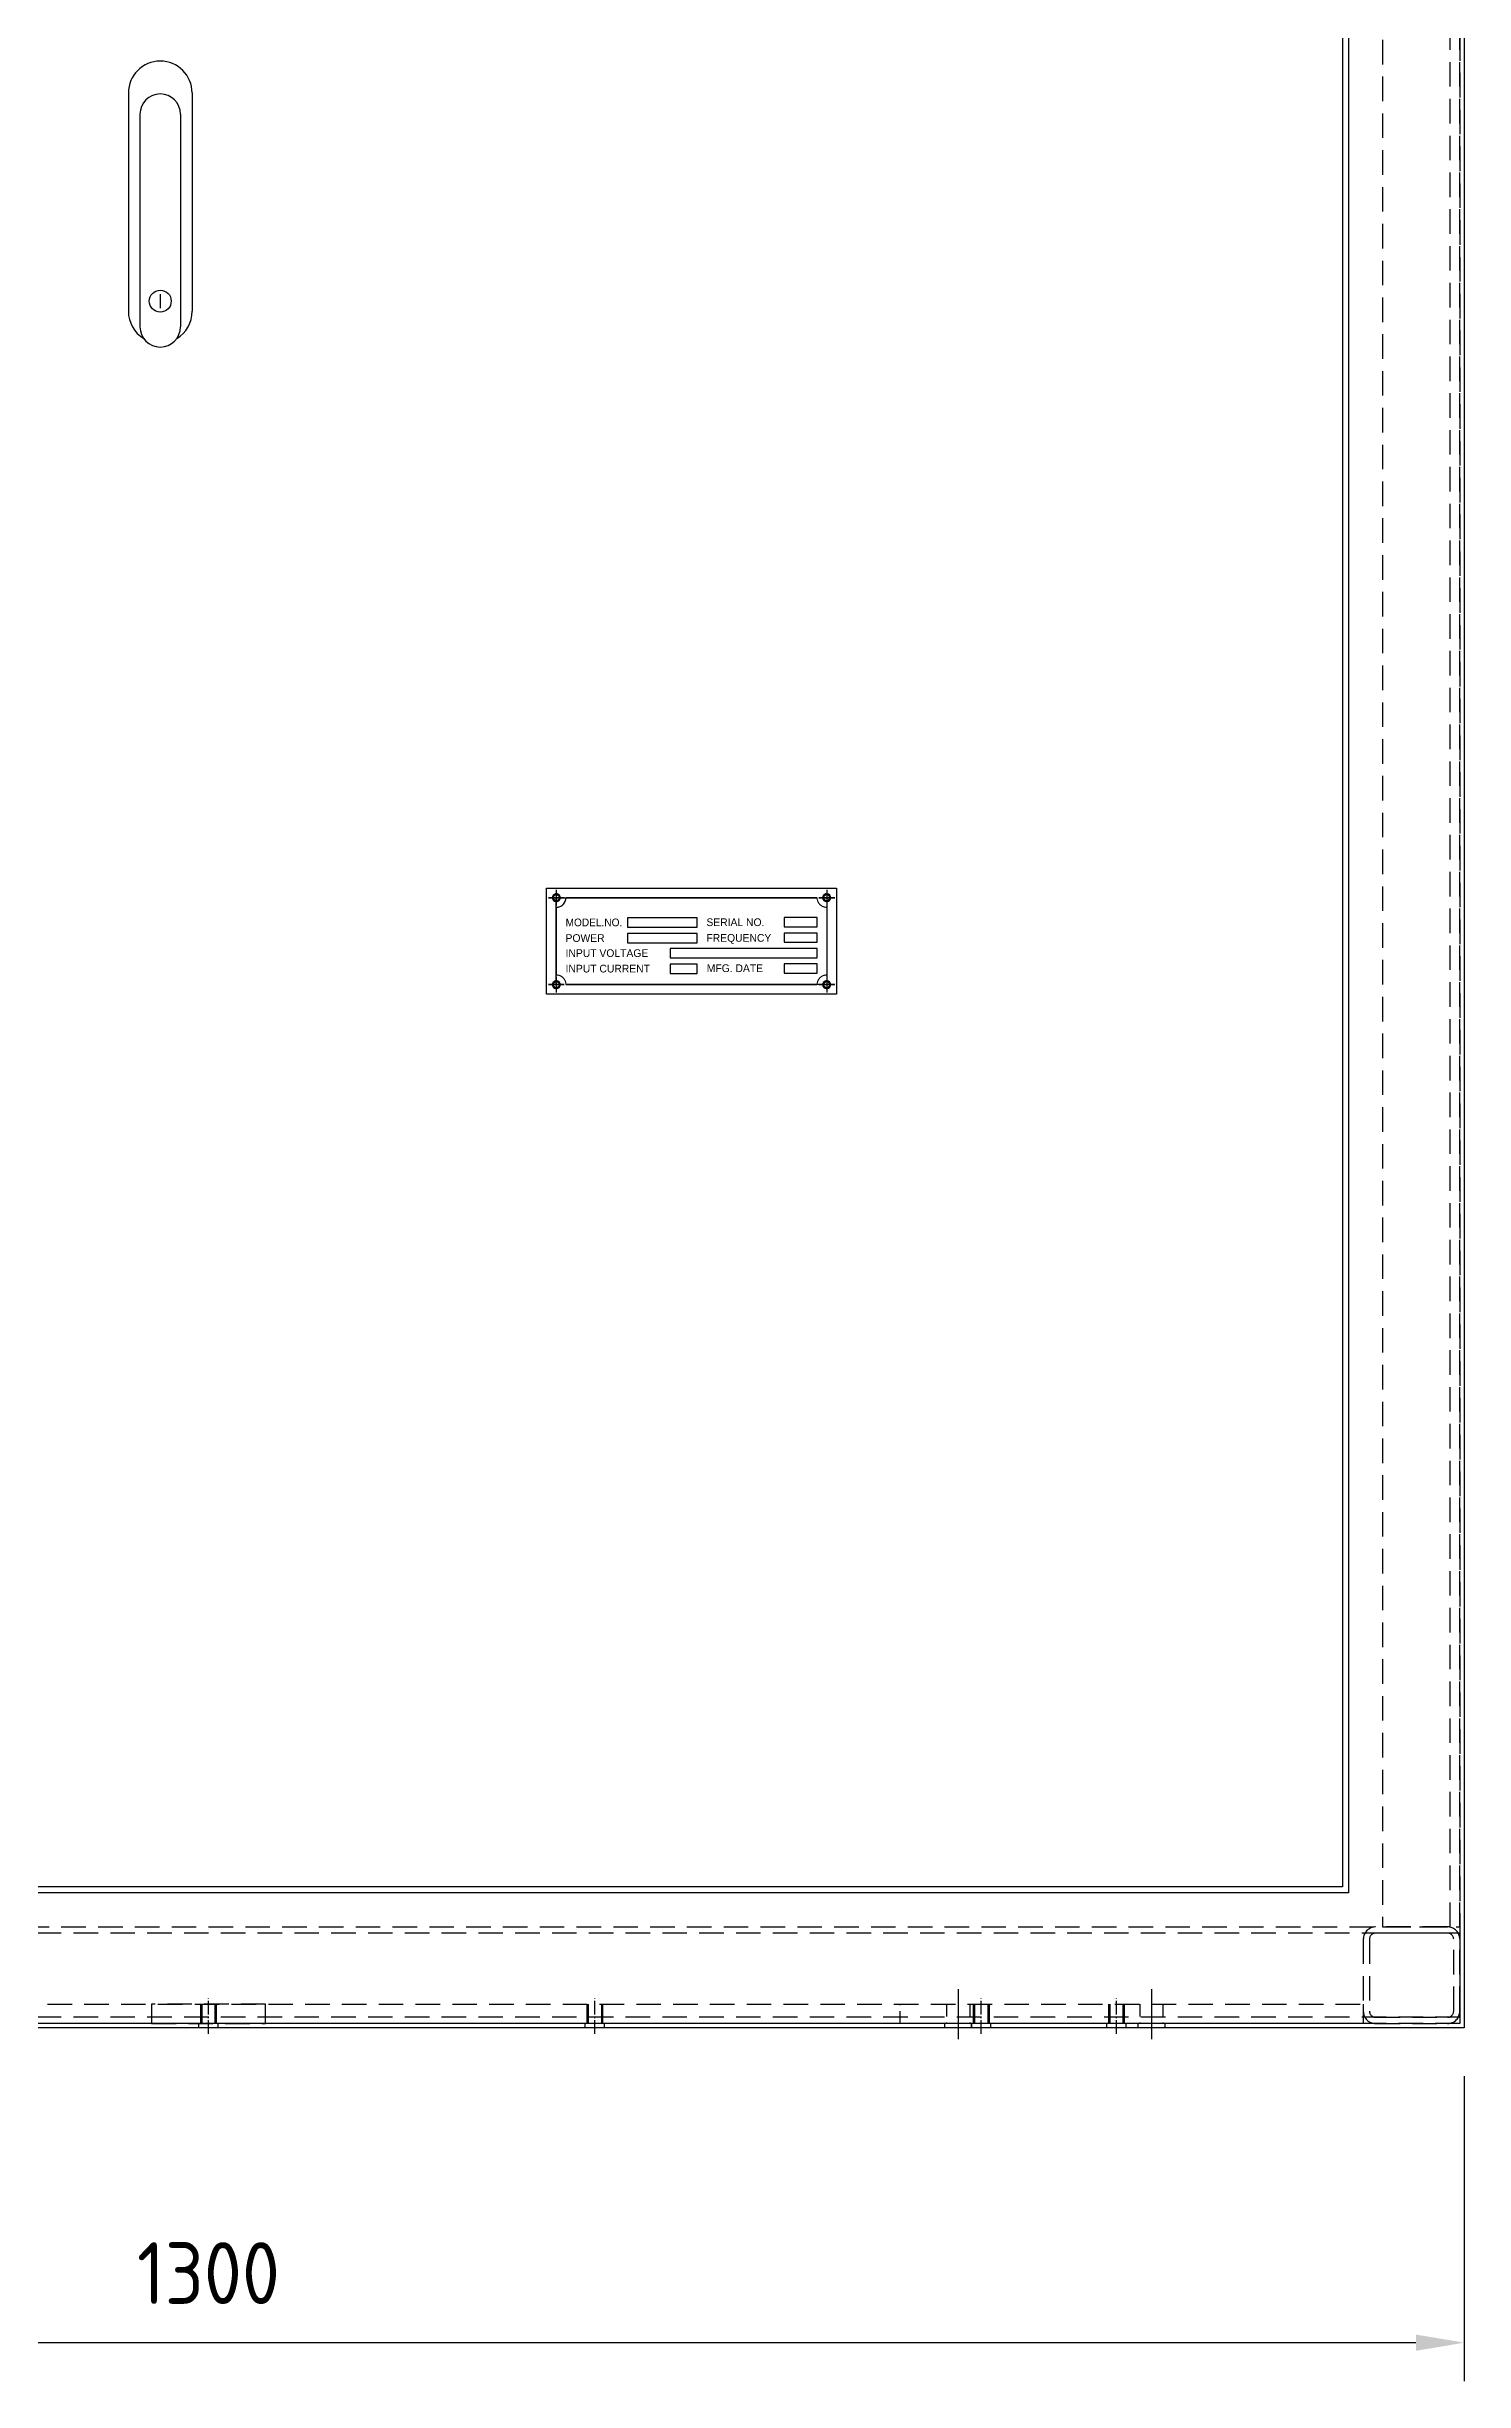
# Model space of a CAD drawing. Header units: millimetres. Extents: x -8980 to 16421, y 0 to 6237.
# Drawn here: x 3381 to 4115, y 1455 to 2664 of the extents above; entities that cross this region are included whole.
import ezdxf

# ---------------------------------------------------------------- set-up
doc = ezdxf.new("R2010")
doc.units = ezdxf.units.MM
for name, pattern in [('CENTER', [50.8, 31.75, -6.35, 6.35, -6.35]), ('CENTER1', [10, 7, -1, 1, -1]), ('CENTER2', [28.575, 19.05, -3.175, 3.175, -3.175]), ('HIDDEN', [9.525, 6.35, -3.175]), ('HIDDENX2', [19.05, 12.7, -6.35])]:
    doc.linetypes.add(name, pattern=pattern)
for name, color, linetype in [('CENTER', 1, 'CENTER'), ('CL', 1, 'CENTER'), ('HL', 2, 'HIDDEN')]:
    doc.layers.add(name, color=color, linetype=linetype)
doc.styles.add('HAN', font='')
doc.styles.add('ROMANT', font='romant')
doc.styles.get("Standard").update_dxf_attribs({"font": 'ISOCP.SHX', "bigfont": 'WHGTXT.SHX'})
doc.styles.get('HAN').set_extended_font_data('GulimChe')
doc.dimstyles.new('PS-10', dxfattribs={"dimscale": 10, "dimtxt": 3.2, "dimasz": 2.5, "dimexe": 2, "dimexo": 2.5, "dimgap": 2, "dimtad": 1, "dimtoh": 1, "dimrnd": 0.05, "dimzin": 12, "dimdsep": 46, "dimtxsty": 'Standard', "dimcen": 0, "dimclrt": 2, "dimazin": 3, "dimtfac": 1, "dimtofl": 0, "dimtmove": 0, "dimatfit": 3, "dimfxl": 0, "dimtolj": 1, "dimtzin": 0, "dimarcsym": 0})

# ---------------------------------------------------------------- blocks, each defined once
blk = doc.blocks.new('A$C59370523')
at = {"linetype": 'CENTER'}
for p, q in [((-142.4, 0), (-137.6, 0)), ((-140, 2.4), (-140, -2.4)), ((-2.4, 0), (2.4, 0)), ((0, 2.4), (0, -2.4)), ((-142.4, -45), (-137.6, -45)), ((-140, -42.6), (-140, -47.4)), ((-2.4, -45), (2.4, -45)), ((0, -42.6), (0, -47.4))]:
    blk.add_line(p, q, dxfattribs=at)
for points in [[(-145, 5), (5, 5), (5, -50), (-145, -50)], [(-103.2, -15.3), (-67.1, -15.3), (-67.1, -10.5), (-103.2, -10.5)], [(-22.1, -15.1), (-5, -15.1), (-5, -10.3), (-22.1, -10.3)], [(-103.2, -23.3), (-67.1, -23.3), (-67.1, -18.5), (-103.2, -18.5)], [(-22.1, -23.1), (-5, -23.1), (-5, -18.3), (-22.1, -18.3)], [(-81.1, -31.1), (-5, -31.1), (-5, -26.3), (-81.1, -26.3)], [(-81.1, -39.2), (-67.1, -39.2), (-67.1, -34.4), (-81.1, -34.4)], [(-22, -39.1), (-4.9, -39.1), (-4.9, -34.3), (-22, -34.3)]]:
    blk.add_lwpolyline(points, close=True)
at = {"const_width": 0.6}
for points in [[(-140, -5, 0.414214), (-135, 0)], [(0, -5, -0.414214), (-5, 0)], [(-140, -40, -0.414214), (-135, -45)], [(0, -40, 0.414214), (-5, -45)]]:
    blk.add_lwpolyline(points, format="xyb", dxfattribs=at)
for points in [[(-135, 0), (-5, 0)], [(-140, -40), (-140, -5)], [(0, -5), (0, -40)], [(-5, -45), (-135, -45)]]:
    blk.add_lwpolyline(points, dxfattribs=at)
for points in [[(-135, 0), (-5, 0)], [(-140, -40), (-140, -5)], [(0, -5), (0, -40)], [(-5, -45), (-135, -45)]]:
    blk.add_lwpolyline(points)
for centre in [(-140, 0), (0, 0), (-140, -45), (0, -45)]:
    blk.add_circle(centre, 2)
at = {"color": 3}
for centre in [(-140, 0), (0, 0), (-140, -45), (0, -45)]:
    blk.add_circle(centre, 1.6, dxfattribs=at)
for centre, radius, start, end in [((-140, 0), 2, 346.2842, 280.6462), ((-140, 0), 5, 270, 0), ((0, 0), 2, 346.2842, 280.6462), ((-140, -45), 2, 346.2842, 280.6462), ((0, -45), 2, 346.2842, 280.6462)]:
    blk.add_arc(centre, radius, start, end)
at = {"layer": 'CENTER', "linetype": 'CENTER', "ltscale": 3}
for p, q in [((-135.9, 0), (-144.1, 0)), ((-140, 4.1), (-140, -4.1)), ((4.1, 0), (-4.1, 0)), ((0, 4.1), (0, -4.1)), ((-135.9, -45), (-144.1, -45)), ((-140, -40.9), (-140, -49.1)), ((4.1, -45), (-4.1, -45)), ((0, -40.9), (0, -49.1))]:
    blk.add_line(p, q, dxfattribs=at)
at = {"char_height": 4, "width": 144.56, "attachment_point": 1}
for s, insert, style in [('{\\fGulim|b0|i0|c129|p49;MODEL.NO.}', (-135.2, -10.8), 'HAN'), ('{\\fﾱﾼﾸﾲ|b0|i0|c129|p49;SERIAL NO.}', (-62.3, -10.7), 'ROMANT'), ('{\\fﾱﾼﾸﾲ|b0|i0|c129|p49;POWER}', (-135.2, -18.9), 'ROMANT'), ('{\\fﾱﾼﾸﾲ|b0|i0|c129|p49;FREQUENCY}', (-62.3, -18.8), 'ROMANT'), ('{\\fﾱﾼﾸﾲ|b0|i0|c129|p49;INPUT VOLTAGE}', (-135.2, -26.7), 'ROMANT'), ('{\\fﾱﾼﾸﾲ|b0|i0|c129|p49;INPUT CURRENT}', (-135.2, -34.7), 'ROMANT'), ('{\\fﾱﾼﾸﾲ|b0|i0|c129|p49;MFG. DATE}', (-62.1, -34.5), 'ROMANT')]:
    blk.add_mtext(s, dxfattribs=dict(at, insert=insert, style=style))
blk = doc.blocks.new('*D275')
at = {"color": 0, "lineweight": -2}
for p, q in [((2815, 1613.1), (2815, 1455.2)), ((4115, 1613.1), (4115, 1455.2)), ((4090, 1475.2), (2840, 1475.2))]:
    blk.add_line(p, q, dxfattribs=at)
at = {"color": 0}
for points in [[(2840, 1479.4), (2840, 1471), (2815, 1475.2)], [(4090, 1479.4), (4090, 1471), (4115, 1475.2)]]:
    blk.add_solid(points, dxfattribs=at)
at = {"layer": 'DEFPOINTS', "color": 0}
for p in [(2815, 1638.1, 0), (4115, 1638.1, 0), (2815, 1475.2)]:
    blk.add_point(p, dxfattribs=at)
at = {"color": 2, "insert": (3465, 1511.2), "char_height": 32, "attachment_point": 5}
blk.add_mtext('\\A1;1300', dxfattribs=at)

msp = doc.modelspace()

# ---------------------------------------------------------------- linework, layer by layer
at = {"color": 2, "linetype": 'HIDDENX2'}
for p, q in [((4107.732, 1690.397, 0), (4107.732, 3695.797, 0)), ((4112.732, 1687.197, 0), (2817.332, 1687.197, 0)), ((4112.732, 1643.597, 0), (2817.332, 1643.597, 0)), ((3460.032, 1638.097, 0), (3460.032, 1640.397, 0)), ((3470.032, 1638.097, 0), (3470.032, 1640.397, 0)), ((3660.032, 1638.097, 0), (3660.032, 1640.397, 0)), ((3670.032, 1638.097, 0), (3670.032, 1640.397, 0)), ((3860.032, 1638.097, 0), (3860.032, 1640.397, 0)), ((3870.032, 1638.097, 0), (3870.032, 1640.397, 0)), ((3930.032, 1638.097, 0), (3930.032, 1640.397, 0)), ((3940.032, 1638.097, 0), (3940.032, 1640.397, 0))]:
    msp.add_line(p, q, dxfattribs=at)
for p, q in [((3423.532, 2639.597, 0), (3423.532, 2526.597, 0)), ((3423.532, 2639.597, 0), (3423.532, 2526.597, 0)), ((3456.532, 2639.597, 0), (3456.532, 2526.597, 0)), ((3456.532, 2639.597, 0), (3456.532, 2526.597, 0)), ((3429.532, 2628.597, 0), (3429.532, 2518.597, 0)), ((3429.532, 2628.597, 0), (3429.532, 2518.597, 0)), ((3450.532, 2628.597, 0), (3450.532, 2518.597, 0)), ((3450.532, 2628.597, 0), (3450.532, 2518.597, 0)), ((3440.032, 2535.549, 0), (3440.032, 2528.195, 0)), ((3440.032, 2535.549, 0), (3440.032, 2528.195, 0))]:
    msp.add_line(p, q)
at = {"color": 3, "elevation": 0}
for points in [[(2815.032, 3738.097), (4115.032, 3738.097), (4115.032, 1638.097), (2815.032, 1638.097)], [(2875.032, 3668.097), (4055.032, 3668.097), (4055.032, 1708.097), (2875.032, 1708.097)], [(4052.032, 1711.097), (3366.532, 1711.097), (3366.532, 3665.097), (4052.032, 3665.097)]]:
    msp.add_lwpolyline(points, close=True, dxfattribs=at)
at = {"color": 2, "linetype": 'HIDDENX2', "elevation": 0}
for points in [[(2817.332, 3735.797), (4112.732, 3735.797), (4112.732, 1640.397), (2817.332, 1640.397)], [(4072.732, 3695.797), (4072.732, 1690.397), (4112.732, 1690.397), (4112.732, 3695.797)], [(2817.332, 1690.397), (4112.732, 1690.397), (4112.732, 1640.397), (2817.332, 1640.397)], [(2867.332, 1650.397), (4062.732, 1650.397), (4062.732, 1640.397), (2867.332, 1640.397)], [(3435.532, 1640.397), (3494.532, 1640.397), (3494.532, 1650.397), (3435.532, 1650.397)]]:
    msp.add_lwpolyline(points, close=True, dxfattribs=at)
at = {"color": 1, "linetype": 'CENTER2', "elevation": 0}
msp.add_lwpolyline([(3645.032, 2223.097), (3785.032, 2223.097), (3785.032, 2178.097), (3645.032, 2178.097)], close=True, dxfattribs=at)
at = {"color": 2, "linetype": 'HIDDENX2', "elevation": 0}
for points in [[(4112.732, 1683.997, 0.41421356), (4106.332, 1690.397), (4069.132, 1690.397, 0.41421356), (4062.732, 1683.997), (4062.732, 1646.797, 0.41421356), (4069.132, 1640.397), (4106.332, 1640.397, 0.41421356), (4112.732, 1646.797)], [(4109.532, 1683.997, 0.41421356), (4106.332, 1687.197), (4069.132, 1687.197, 0.41421356), (4065.932, 1683.997), (4065.932, 1646.797, 0.41421356), (4069.132, 1643.597), (4106.332, 1643.597, 0.41421356), (4109.532, 1646.797)]]:
    msp.add_lwpolyline(points, format="xyb", close=True, dxfattribs=at)
for points in [[(3461.032, 1640.397), (3461.032, 1650.397)], [(3461.709, 1640.397), (3461.709, 1650.397)], [(3468.356, 1650.397), (3468.356, 1640.397)], [(3469.032, 1650.397), (3469.032, 1640.397)], [(3661.032, 1640.397), (3661.032, 1650.397)], [(3661.709, 1640.397), (3661.709, 1650.397)], [(3668.356, 1650.397), (3668.356, 1640.397)], [(3669.032, 1650.397), (3669.032, 1640.397)], [(3861.032, 1640.397), (3861.032, 1650.397)], [(3861.709, 1640.397), (3861.709, 1650.397)], [(3868.356, 1650.397), (3868.356, 1640.397)], [(3869.032, 1650.397), (3869.032, 1640.397)], [(3931.032, 1640.397), (3931.032, 1650.397)], [(3931.709, 1640.397), (3931.709, 1650.397)], [(3938.356, 1650.397), (3938.356, 1640.397)], [(3939.032, 1650.397), (3939.032, 1640.397)]]:
    msp.add_lwpolyline(points, dxfattribs=at)
msp.add_circle((3440.032, 2531.872, 0), 5.677)
msp.add_circle((3440.032, 2531.872, 0), 5.677)
at = {"color": 3}
for centre in [(3645.032, 2223.097, 0), (3785.032, 2223.097, 0), (3645.032, 2178.097, 0), (3785.032, 2178.097, 0)]:
    msp.add_circle(centre, 1.6, dxfattribs=at)
for centre, radius, start, end in [((3440.032, 2639.597, 0), 16.5, 0, 180), ((3440.032, 2639.597, 0), 16.5, 0, 180), ((3440.032, 2628.597, 0), 10.5, 0, 180), ((3440.032, 2628.597, 0), 10.5, 0, 180), ((3440.032, 2526.597, 0), 16.5, 180, 238.877104), ((3440.032, 2526.597, 0), 16.5, 180, 238.877104), ((3440.032, 2526.597, 0), 16.5, 301.122896, 0), ((3440.032, 2526.597, 0), 16.5, 301.122896, 0), ((3440.032, 2518.597, 0), 10.5, 180, 0), ((3440.032, 2518.597, 0), 10.5, 180, 0), ((3645.032, 2223.097, 0), 2, 259.353812, 193.715803), ((3785.032, 2223.097, 0), 2, 259.353812, 193.715803), ((3645.032, 2178.097, 0), 2, 259.353812, 193.715803), ((3785.032, 2178.097, 0), 2, 259.353812, 193.715803)]:
    msp.add_arc(centre, radius, start, end)
at = {"layer": 'CENTER', "linetype": 'CENTER', "ltscale": 3}
for p, q in [((3645.032, 2227.199, 0), (3645.032, 2218.996, 0)), ((3785.032, 2227.199, 0), (3785.032, 2218.996, 0)), ((3640.931, 2223.097, 0), (3649.134, 2223.097, 0)), ((3780.931, 2223.097, 0), (3789.134, 2223.097, 0)), ((3640.931, 2178.097, 0), (3649.134, 2178.097, 0)), ((3645.032, 2182.199, 0), (3645.032, 2173.996, 0)), ((3780.931, 2178.097, 0), (3789.134, 2178.097, 0)), ((3785.032, 2182.199, 0), (3785.032, 2173.996, 0))]:
    msp.add_line(p, q, dxfattribs=at)
at = {"layer": 'CENTER', "color": 1, "linetype": 'CENTER1'}
for p, q in [((3465.032, 1635.097, 0), (3465.032, 1653.397, 0)), ((3665.032, 1635.097, 0), (3665.032, 1653.397, 0)), ((3865.032, 1635.097, 0), (3865.032, 1653.397, 0)), ((3935.032, 1635.097, 0), (3935.032, 1653.397, 0))]:
    msp.add_line(p, q, dxfattribs=at)
at = {"layer": 'CL'}
for p, q in [((3853.032, 1658.089, 0), (3853.032, 1632.315, 0)), ((3953.032, 1658.089, 0), (3953.032, 1632.315, 0))]:
    msp.add_line(p, q, dxfattribs=at)
at = {"layer": 'HL'}
for p, q in [((3823.032, 1640.397, 0), (3823.032, 1650.397, 0)), ((3847.032, 1650.397, 0), (3847.032, 1640.397, 0)), ((3859.032, 1650.397, 0), (3859.032, 1640.397, 0)), ((3947.032, 1650.397, 0), (3947.032, 1640.397, 0)), ((3959.032, 1650.397, 0), (3959.032, 1640.397, 0)), ((3846.032, 1640.397, 0), (3846.032, 1638.097, 0)), ((3860.032, 1640.397, 0), (3860.032, 1638.097, 0)), ((3946.032, 1640.397, 0), (3946.032, 1638.097, 0)), ((3960.032, 1640.397, 0), (3960.032, 1638.097, 0))]:
    msp.add_line(p, q, dxfattribs=at)

# ---------------------------------------------------------------- block references
msp.add_blockref('A$C59370523', (3785.032, 2223.097, 0))

# ---------------------------------------------------------------- dimensions: what is measured, and where the dimension line sits
dim = msp.add_linear_dim(base=(2815.032, 1475.21, 0), p1=(4115.032, 1638.097, 0), p2=(2815.032, 1638.097, 0), dimstyle='PS-10')
dim.commit()
dim.dimension.update_dxf_attribs({"geometry": '*D275', "text_midpoint": (3465.032, 1511.21, 0)})

doc.saveas('drawing.dxf')
